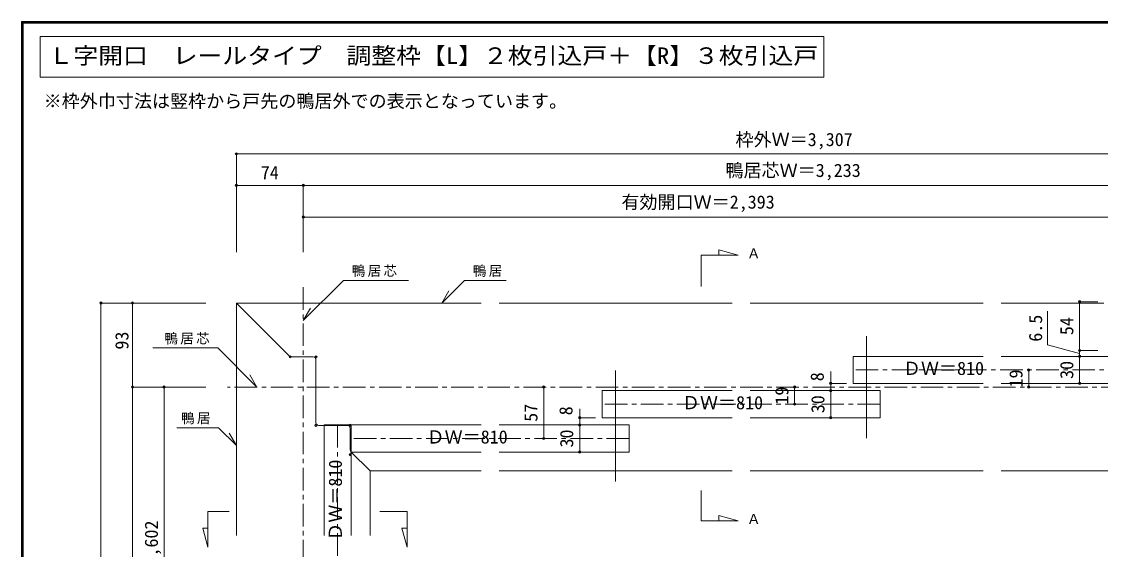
# Model space of a CAD drawing. Units: millimetres, scale not verified. Extents: x -957 to 993, y -689 to 708.
# Drawn here: x -957 to 238, y 123 to 708 of the extents above; entities that cross this region are included whole.
import ezdxf
from ezdxf.enums import TextEntityAlignment as Align

# ---------------------------------------------------------------- set-up
doc = ezdxf.new("R2010")
doc.units = ezdxf.units.MM
doc.header["$LTSCALE"] = 5
doc.header["$PDMODE"] = 32
doc.header["$PDSIZE"] = 2.5
doc.linetypes.add('CHAIN1', pattern=[8, 5, -1, 1, -1])
for name, color, linetype, lineweight in [('0-A_文字', 7, 'Continuous', 9), ('0-B_寸法', 7, 'Continuous', 9), ('F-1_枠', 6, 'Continuous', 9)]:
    doc.layers.add(name, color=color, linetype=linetype, lineweight=lineweight)
doc.styles.add('ＭＳ ゴシック', font='')
doc.styles.get('ＭＳ ゴシック').set_extended_font_data('MS Gothic')

msp = doc.modelspace()

# ---------------------------------------------------------------- linework, layer by layer
at = {"layer": '0-B_寸法'}
for p, q in [((-936.448, 690.897), (-936.448, 645.897)), ((-936.448, 645.897), (-68.53, 645.897)), ((-719.209, 561.028), (-719.209, 452.056)), ((-719.209, 561.028), (579.791, 561.028)), ((-645.209, 526.028), (-645.209, 452.056)), ((-645.209, 526.028), (579.791, 526.028)), ((-645.209, 491.028), (549.791, 491.028)), ((-204.324, 448.762), (-204.324, 414.14)), ((-600.566, 420.861), (-528.57, 420.861)), ((-466.471, 420.861), (-491.707, 395.626)), ((-466.471, 420.861), (-420.3, 420.861)), ((-491.707, 395.626), (-483.82, 409.286)), ((-869.381, 395.626), (-869.381, -502.374)), ((-869.381, 395.626), (-753.129, 395.626)), ((-834.381, 302.626), (-834.381, 395.626)), ((-448.209, 395.626), (-719.209, 395.626)), ((-660.587, 337.004), (-719.209, 395.626)), ((-719.209, 137.994), (-719.209, 395.626)), ((-170.209, 395.626), (-428.209, 395.626)), ((107.791, 395.626), (-150.209, 395.626)), ((241.791, 395.626), (127.791, 395.626)), ((214.726, 397.126), (235.13, 397.126)), ((214.726, 397.126), (214.726, 343.126)), ((179.135, 386.773), (179.135, 349.259)), ((-21.209, 246.126), (-21.209, 359.126)), ((214.726, 339.723), (179.135, 349.259)), ((-739.835, 345.899), (-811.831, 345.899)), ((-634.209, 336.126), (-658.466, 336.126)), ((-36.209, 306.626), (-36.209, 336.626)), ((-36.209, 336.626), (107.791, 336.626)), ((127.791, 336.626), (271.791, 336.626)), ((214.726, 343.126), (235.13, 343.126)), ((214.726, 343.126), (214.726, 336.626)), ((214.726, 336.626), (235.13, 336.626)), ((214.726, 336.626), (214.726, 306.626)), ((-631.209, 263.126), (-631.209, 333.126)), ((-299.209, 198.126), (-299.209, 321.126)), ((-60.869, 319.889), (-60.869, 298.626)), ((-834.381, 302.626), (-799.381, 302.626)), ((-834.381, 302.626), (-834.381, -502.374)), ((-803.978, 302.626), (-753.129, 302.626)), ((-799.381, 302.626), (-799.381, -209.374)), ((-60.869, 306.626), (-43.492, 306.626)), ((-36.209, 306.626), (107.791, 306.626)), ((127.791, 306.626), (271.791, 306.626)), ((214.726, 306.626), (235.13, 306.626)), ((-314.209, 268.626), (-314.209, 298.626)), ((-314.209, 298.626), (-170.209, 298.626)), ((-150.209, 298.626), (-6.209, 298.626)), ((-60.869, 298.626), (-43.492, 298.626)), ((-60.869, 298.626), (-60.869, 268.626)), ((-6.209, 268.626), (-6.209, 298.626)), ((-338.869, 278.438), (-338.869, 260.626)), ((-338.869, 268.626), (-321.492, 268.626)), ((-314.209, 268.626), (-170.209, 268.626)), ((-150.209, 268.626), (-6.209, 268.626)), ((-60.869, 268.626), (-43.492, 268.626)), ((-738.906, 257.579), (-785.077, 257.579)), ((-738.906, 257.579), (-719.209, 237.882)), ((-719.209, 237.882), (-727.095, 251.543)), ((-628.209, 260.126), (-596.209, 260.126)), ((-622.209, 260.626), (-622.209, 137.994)), ((-593.209, 232.868), (-593.209, 257.126)), ((-592.209, 260.626), (-448.209, 260.626)), ((-592.209, 260.626), (-592.209, 230.626)), ((-592.209, 260.626), (-592.209, 230.626)), ((-428.209, 260.626), (-284.209, 260.626)), ((-338.869, 260.626), (-321.492, 260.626)), ((-338.869, 260.626), (-338.869, 230.626)), ((-284.209, 230.626), (-284.209, 260.626)), ((-592.33, 230.747), (-571.209, 209.626)), ((-592.209, 230.626), (-448.209, 230.626)), ((-592.209, 230.626), (-592.209, 137.994)), ((-428.209, 230.626), (-284.209, 230.626)), ((-338.869, 230.626), (-321.492, 230.626)), ((-448.209, 209.626), (-571.209, 209.626)), ((-571.209, 137.994), (-571.209, 209.626)), ((-170.209, 209.626), (-428.209, 209.626)), ((107.791, 209.626), (-150.209, 209.626)), ((385.791, 209.626), (127.791, 209.626)), ((-750.931, 164.732), (-727.324, 164.732)), ((-560.282, 164.732), (-530.183, 164.732))]:
    msp.add_line(p, q, dxfattribs=at)
at = {"layer": '0-B_寸法', "color": 4}
for p, q in [((-645.209, 526.028), (-719.209, 526.028)), ((158.467, 321.626), (158.467, 302.626)), ((-378.869, 245.626), (-378.869, 302.626)), ((-100.869, 283.626), (-100.869, 302.626))]:
    msp.add_line(p, q, dxfattribs=at)
at = {"layer": '0-B_寸法', "linetype": 'CHAIN1'}
for p, q in [((-645.209, 413.151), (-645.209, -559.374)), ((271.791, 321.626), (-36.209, 321.626)), ((-6.209, 283.626), (-314.209, 283.626)), ((-607.209, 260.626), (-607.209, -4.374)), ((-284.209, 245.626), (-592.209, 245.626))]:
    msp.add_line(p, q, dxfattribs=at)
at = {"layer": '0-B_寸法', "color": 4, "linetype": 'CHAIN1'}
msp.add_line((623.791, 302.626), (-729.175, 302.626), dxfattribs=at)
at = {"layer": '0-B_寸法'}
for points in [[(-936.448, 690.897), (-68.53, 690.897), (-68.53, 645.897)], [(-204.324, 448.762), (-163.586, 448.762), (-184.922, 454.479), (-184.922, 448.762)], [(-600.566, 420.861), (-645.209, 376.218), (-637.322, 389.878)], [(-739.835, 345.899), (-696.562, 302.626), (-704.449, 316.286)], [(-622.209, 260.626), (-592.209, 260.626), (-592.209, 230.626)], [(-204.324, 187.881), (-204.324, 154.504), (-163.586, 154.504), (-184.922, 160.221), (-184.922, 154.504)], [(-750.931, 164.732), (-750.931, 125.08), (-756.571, 146.129), (-750.931, 146.129)], [(-530.183, 164.732), (-530.183, 125.08), (-535.823, 146.129), (-530.183, 146.129)]]:
    msp.add_lwpolyline(points, dxfattribs=at)
for centre, start, end in [((-658.466, 339.126), 225, 270), ((-634.209, 333.126), 0, 90), ((-628.209, 263.126), 180, 270), ((-596.209, 257.126), 0, 90), ((-590.209, 232.868), 180, 225)]:
    msp.add_arc(centre, 3, start, end, dxfattribs=at)
for p in [(-719.209, 561.028), (-719.209, 526.028), (-645.209, 526.028), (-645.209, 491.028), (-869.381, 395.626), (-834.381, 395.626), (214.726, 397.126), (-659.709, 336.126), (-631.209, 336.126), (214.726, 343.126), (214.726, 336.626), (158.467, 321.626), (-834.381, 302.626), (-799.381, 302.626), (-378.869, 302.626), (-100.869, 302.626), (-60.869, 306.626), (-60.869, 298.626), (158.467, 302.626), (214.726, 306.626), (-100.869, 283.626), (-338.869, 268.626), (-60.869, 268.626), (-631.209, 260.126), (-593.209, 260.126), (-338.869, 260.626), (-378.869, 245.626), (-593.209, 227.626), (-338.869, 230.626)]:
    msp.add_point(p, dxfattribs=at)
at = {"layer": 'F-1_枠'}
for p, q in [((-957.218, 707.602), (-957.218, -689.065)), ((-957.218, 707.602), (992.782, 707.602)), ((-957.218, 706.769), (992.782, 706.769)), ((-957.218, 705.935), (992.782, 705.935)), ((-956.385, 707.602), (-956.385, -689.065)), ((-955.551, 707.602), (-955.551, -689.065))]:
    msp.add_line(p, q, dxfattribs=at)

# ---------------------------------------------------------------- texts
at = {"layer": '0-A_文字', "style": 'ＭＳ ゴシック'}
msp.add_text('※枠外巾寸法は竪枠から戸先の鴨居外での表示となっています。', height=14.66, dxfattribs=at).set_placement((-932.755, 607.806), align=Align.BOTTOM_LEFT)
at = {"layer": '0-B_寸法', "style": 'ＭＳ ゴシック', "width": 1.1}
msp.add_text('Ｌ字開口\u3000レールタイプ\u3000調整枠【L】２枚引込戸＋【R】３枚引込戸', height=18.33, dxfattribs=at).set_placement((-927.321, 655.158), align=Align.BOTTOM_LEFT)
at = {"layer": '0-B_寸法', "style": 'ＭＳ ゴシック'}
for s, height, p in [('枠外Ｗ＝3,307', 14.66, (-166.402, 565.216)), ('鴨居芯Ｗ＝3,233', 14.66, (-177.507, 530.977)), ('74', 14.66, (-692.209, 528.528)), ('有効開口Ｗ＝2,393', 14.66, (-292.784, 495.888)), ('Ａ', 11, (-153.717, 441.912)), ('ＤＷ＝810', 14.66, (19.019, 311.626)), ('ＤＷ＝810', 14.66, (-225.754, 273.626)), ('ＤＷ＝810', 14.66, (-508.64, 235.626)), ('Ａ', 11, (-153.717, 147.655))]:
    msp.add_text(s, height=height, dxfattribs=at).set_placement(p, align=Align.BOTTOM_LEFT)
for s, p in [('6.5', (177.637, 352.864)), ('54', (212.206, 360.126)), ('93', (-834.445, 344.126)), ('30', (212.206, 311.626)), ('8', (-64.232, 309.04)), ('19', (155.967, 302.126)), ('19', (-103.369, 283.126)), ('30', (-63.479, 273.626)), ('57', (-381.369, 264.126)), ('8', (-342.537, 271.3)), ('30', (-341.784, 235.626)), ('ＤＷ＝810', (-597.984, 132.28)), ('有効開口Ｗ＝1,602', (-801.773, -15.156))]:
    msp.add_text(s, height=14.66, rotation=90, dxfattribs=at).set_placement(p, align=Align.BOTTOM_LEFT)
at = {"layer": '0-B_寸法', "char_height": 11, "attachment_point": 7, "style": 'ＭＳ ゴシック'}
for s, insert in [('\\T1.17;鴨居芯', (-591.446, 424.701)), ('\\T1.17;鴨居', (-457.352, 424.701)), ('\\T1.17;鴨居芯', (-798.955, 349.739)), ('\\T1.17;鴨居', (-780.525, 261.419))]:
    msp.add_mtext(s, dxfattribs=dict(at, insert=insert))

doc.saveas('drawing.dxf')
